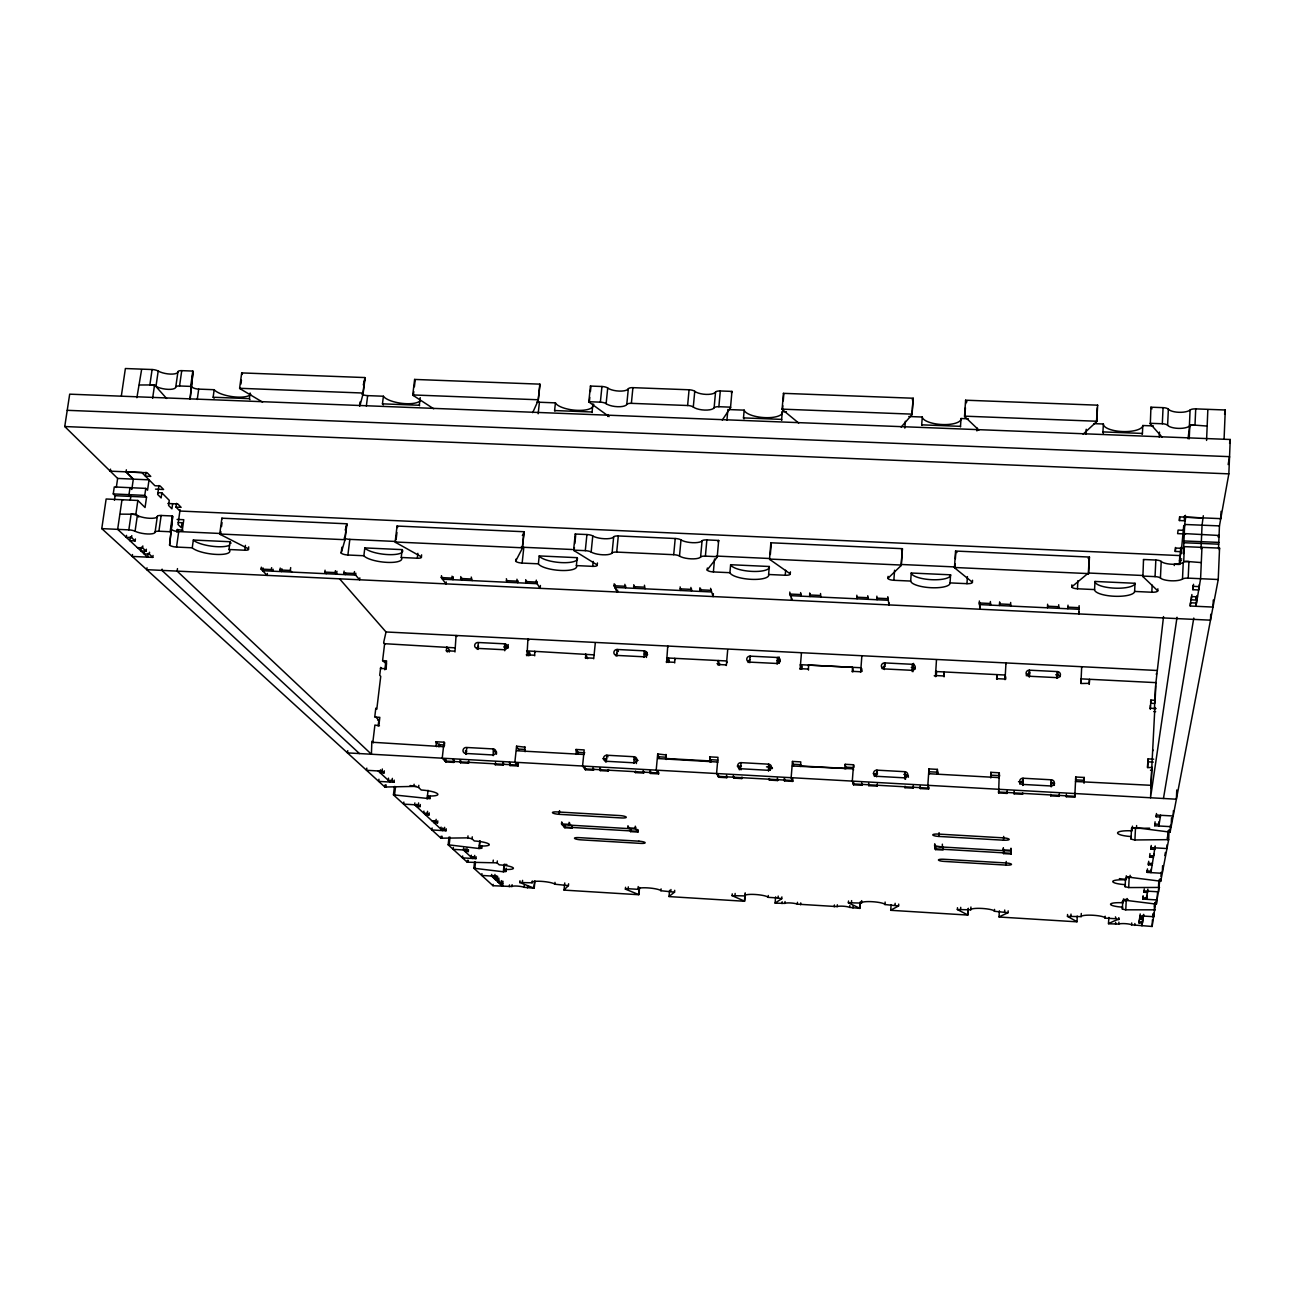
<?xml version="1.0" encoding="UTF-8"?>
<svg xmlns="http://www.w3.org/2000/svg" width="1295" height="1295" viewBox="0 0 1295 1295"><rect width="100%" height="100%" fill="white"/><g stroke="black" fill="none" stroke-linecap="round" stroke-linejoin="round"><path stroke-width="1.5" d="M1074.866 794.758L1074.753 797.218L1066.271 796.733L1066.287 795.826M1074.753 797.218L1075.74 777L1084.271 777.469L1084.028 782.876L1084.271 777.469M1075.497 781.484L1151.482 785.337M1075.74 777L1075.676 779.833L1084.158 780.302M1080.807 683.517L1089.273 683.339L1089.241 684.359L1089.483 679.292L1089.273 683.339M1081.665 667.54L1081.697 666.715L1080.92 683.177L1081.034 678.855L1156.305 682.659M1218.53 548.287L1219.453 525.899L1228.842 473.857L1230.25 439.491L69.687 394.166L64.75 426.541L117.635 478.422L149.038 479.846L147.549 490.174L145.768 488.393L114.268 486.952L113.248 493.929L115.093 495.694L146.545 497.15L145.056 507.51L137.853 500.469L106.141 498.996L101.771 528.619L384.858 787.02L414.206 786.405L418.35 787.295L421.247 790.015A13.63 2.687 6.2 0 1 437.532 793.738A13.63 2.687 6.2 0 1 427.399 795.923L430.053 798.707L393.453 794.855L394.441 786.453M1210.744 614.218L1210.485 620.175L146.74 569.67L147.015 567.793M1213.285 600.006L1212.978 607.08L1190.251 606.011L1190.38 602.984M1169.045 829.771L1168.673 839.646L1134.566 839.969L1131.069 839.111L1131.328 836.554A14.148 2.865 3.1 0 1 1117.569 832.895A14.148 2.865 3.1 0 1 1132.024 830.856L1132.332 828.379A4.079 0.842 3.1 0 1 1136.508 827.78L1168.948 831.989A4.095 0.826 3 0 0 1170.113 832.102L1218.239 579.512L1219.55 548.109L1184.375 546.636L1183.371 553.661L1184.682 524.475L1219.453 525.899M1185.427 515.329L1185.184 520.784L1179.373 520.541L1179.874 516.899L1220.764 518.647L1221.072 511.331M1224.099 438.649L1225.28 409.997L1195.722 408.88A5.779 2.023 1.4 0 0 1190.089 410.029A11.558 4.079 1.5 0 1 1178.903 412.296A11.558 4.079 1.5 0 1 1168.365 409.204A5.763 2.023 1.6 0 0 1163.072 407.65L1150.931 407.197L1150.332 423.87L1162.182 437.273M1176.783 789.966L1176.378 799.209L347.481 752.897L347.756 750.663M1142.708 576.065L1155.043 576.631A5.844 1.716 2.3 0 1 1160.433 578.023A11.736 3.448 2.1 0 0 1171.166 580.791A11.736 3.448 2.1 0 0 1182.497 579.027A5.86 1.716 2 0 1 1188.195 578.137L1188.939 561.512A5.86 1.748 2 0 0 1183.242 562.435A11.72 3.497 2.1 0 1 1171.926 564.248A11.72 3.497 2.1 0 1 1161.21 561.447A5.844 1.748 2.2 0 0 1155.836 560.039L1143.517 559.489L1142.902 576.566L1157.762 590.86A5.763 1.667 2.3 0 1 1151.822 592.236L1134.614 591.443A20.04 5.779 2.6 0 1 1114.218 596.25A20.04 5.779 2.6 0 1 1094.566 589.581L1077.456 588.788A5.714 1.651 2.8 0 1 1071.774 586.878L1071.888 584.838M1195.722 408.88L1194.994 425.019A5.779 2.007 1.4 0 0 1189.377 426.136A11.574 4.014 1.6 0 1 1178.175 428.37A11.574 4.014 1.6 0 1 1167.604 425.31A5.763 1.991 1.7 0 0 1162.311 423.756L1150.154 423.303A5.779 2.007 1.7 0 0 1150.332 423.87M1190.251 606.011L1190.914 599.763M1197.147 596.04L1196.968 600.103L1191.254 599.828L1191.384 596.785M1191.254 599.828L1191.869 594.534M1198.83 586.667L1198.684 589.953L1192.889 589.694L1193.067 585.583M1192.889 589.694L1193.521 584.288M1193.78 618.055L1163.46 798.481M1196.111 602.24L1195.932 606.27L1200.594 578.703L1201.954 547.332L1201.776 548.335M1196.224 599.553L1196.337 596.865M1196.564 601.042L1196.467 603.065L1190.769 602.79M1196.645 599.018L1196.79 595.975M1199.348 584.547L1199.251 586.619L1193.44 586.344M1201.032 548.967L1202.051 525.139M1203.314 515.734L1202.051 525.22M1206.568 440.429L1207.83 409.932M968.158 908.734L967.77 914.901L957.361 909.576L957.491 907.714M1154.946 847.254L1154.849 849.407L1150.899 849.18L1151.012 847.027M1160.385 815.51L1160.32 817.015L1156.144 816.789L1156.5 813.535M1155.205 845.943L1150.931 872.62L1151.012 870.774M1108.908 917.394L1108.439 923.772L1118.734 924.063A6.799 1.165 3.4 0 1 1125.323 923.659A6.799 1.165 3.4 0 1 1131.62 924.824L1152.129 926.475L1152.437 919.758M1153.197 915.403L1153.278 913.509M1153.635 913.542L1153.214 916.99M1154.136 913.315L1153.991 916.714L1140.118 915.856L1139.924 917.054L1143.388 917.265M1122.765 900.672L1122.36 909.058L1125.468 909.818L1154.282 909.835L1154.606 903.165M1154.687 905.334L1154.784 903.214M1159.899 880.098L1156.386 904.088L1155.383 904.007L1155.464 902.048M1158.993 822.001L1158.815 825.967L1160.611 815.283M1152.129 926.475L1155.593 903.424M1159.203 822.05L1159.09 824.284L1154.978 824.057L1154.703 825.741L1171.149 826.679L1171.538 817.728M1156.386 904.088L1156.597 899.539M1157.503 892.741L1157.18 899.96L1142.837 899.086L1142.951 896.464M1125.517 878.657L1125.128 886.686L1128.69 887.561L1158.491 887.447L1158.831 880.066M1159.09 883.837L1158.734 891.834L1144.149 890.96L1143.938 892.271L1147.564 892.498L1147.661 890.491M1168.673 839.646L1160.757 881.183L1159.705 881.086L1159.786 879.046M1174.257 565.575L1174.306 564.248L1179.195 564.474M1181.024 547.72L1180.846 551.686L1175.245 551.427L1175.423 547.477M1160.757 881.183L1160.854 879.143M1160.967 876.424L1161.162 872.344M1162.602 865.707L1162.263 873.299L1147.143 872.393L1147.24 870.321M1179.373 520.541L1179.551 516.899M1179.292 563.811L1179.794 556.154M1177.025 617.262L1150.543 797.769L1151.967 767.368L1147.613 767.676M1167.151 844.712L1166.973 848.549L1151.158 847.626L1150.899 849.18M1167.426 838.48L1167.491 837.039M1167.523 839.613L1167.912 830.84M1179.907 564.426L1180.668 547.445M1181.315 548.368L1181.089 553.677L1183.711 525.899M1170.113 832.102L1170.405 825.433M1185.653 533.977L1177.624 533.637L1178.094 530.092L1183.84 530.351L1184.002 526.741M1184.326 519.554L1184.488 515.944M1182.497 579.027L1183.242 562.435M1189.377 426.136L1190.089 410.029M1184.375 546.636L1183.727 561.204L1201.226 562.58M1189.215 438.892L1189.846 424.744L1207.134 426.071M1173.416 810.605L1173.173 815.996L1156.435 815.041L1156.144 816.789M1134.776 925.407L1134.857 923.529M1151.822 592.236L1152.161 585.097M1159.235 437.062L1159.478 432.109M1155.043 576.631L1155.836 560.039M1162.311 423.756L1163.072 407.65M1142.676 920.097L1142.384 923.141L1138.969 922.93L1139.066 921.053M1138.969 922.93L1139.244 919.887M1143.08 917.637L1142.999 919.531L1139.551 919.32L1139.843 916.245M1139.924 917.054L1140.215 913.946M1147.419 767.449L1148.082 758.886L1153.699 759.194M1150.187 708.834L1150.365 705.273M1147.678 767.142L1148.082 758.886M1150.381 709.029L1150.867 700.077L1155.124 700.304L1155.949 682.643M1142.028 923.982L1141.931 925.844L1143.663 914.383M1142.837 899.086L1143.129 895.832M1157.762 590.86L1157.859 588.804M1143.938 892.271L1144.246 888.953M1143.501 914.723L1143.194 918.349L1139.746 918.139L1139.551 919.32M1160.433 578.023L1161.21 561.447M1167.604 425.31L1168.365 409.204M1154.412 709.628L1155.561 685.686M1147.143 872.393L1147.483 868.896M1146.544 896.674L1146.415 899.297L1147.888 889.179M1146.755 895.395L1146.642 898.018L1143.032 897.807M1152.307 862.972L1152.21 865.06L1148.374 864.833L1148.471 862.745M1148.374 864.833L1148.714 861.272M1153.489 857.403L1149.62 857.177L1149.96 853.551M1151.158 847.626L1151.255 845.473M1151.255 869.123L1151.174 871.195L1147.386 870.968M1154.703 825.741L1155.075 821.807M1153.845 853.777L1153.748 855.898L1149.863 855.671L1149.62 857.177M1108.601 923.61C1126.407 914.82 1116.954 922.979 1115.432 916.844M1115.594 924.209L1115.675 922.348M1134.614 591.443L1135.019 583.284L1095.003 581.455L1094.566 589.581M1142.125 434.408A19.749 6.799 2 0 0 1142.417 433.436L1142.805 425.521L1153.392 425.925M1118.702 919.531L1118.799 917.637M1118.831 924.031L1118.912 922.153M1122.36 909.009L1122.587 907.164A12.367 2.202 3.4 0 1 1110.511 904.218A12.367 2.202 3.4 0 1 1123.121 902.793L1123.461 898.94M1125.128 886.735L1125.371 884.663A12.934 2.396 3.3 0 1 1112.761 881.506A12.934 2.396 3.3 0 1 1125.954 879.888L1126.31 875.776M1125.776 909.835L1126.278 899.588L1128.058 899.588M1155.383 904.007L1127.006 900.478L1127.103 898.52M1128.69 887.561L1129.208 876.877L1131.069 876.877M1131.021 838.966L1131.555 828.072M1159.705 881.086L1130.033 877.346L1130.13 875.307M1132.332 828.379L1132.445 826.161M1134.922 840.002L1135.472 828.379A3.998 0.826 3.1 0 1 1132.413 827.91M1131.717 924.873L1131.717 922.946M1136.508 827.78L1136.621 825.562M1115.351 918.722L1105.072 918.09L1105.169 916.212M1067.566 914.497L1067.468 916.374L1081.131 916.617L1081.293 913.477M1066.271 796.733L1066.368 794.272M1079.14 605.688L1078.994 609.297L979.392 604.587L979.506 602.612M1078.994 611.952L1078.881 613.976L1079.026 607.679L1067.889 607.161L1067.873 608.731L1068.003 605.17M1071.774 586.878L1088.367 573.038M1088.431 572.001L1089.208 557.546A5.811 1.748 2.7 0 0 1089.451 557.158M1083.106 434.181L1096.509 421.798L1097.27 407.747M1096.509 421.798A5.73 1.991 2.3 0 0 1096.768 421.247L1097.642 405.173L965.601 400.204L964.548 416.164A5.682 1.991 3.2 0 0 964.84 416.731L978.89 430.102M1070.884 915.986L1070.997 914.108M1103.372 433.388A19.749 6.799 2 0 1 1102.951 431.899L1103.372 423.999L1093.886 423.643M1077.213 916.067L1077.052 921.83L999.012 917.006L999.384 910.822M1059.294 793.884L1059.213 796.344L1050.731 795.858L1050.828 794.321M1051.265 786.632L1051.378 779.8L1023.034 778.23A3.189 3.092 0 0 0 1019.667 781.144A3.189 3.092 0 0 0 1022.678 784.414L1022.742 785.466M1057.351 678.208L1057.643 672.931M1077.456 588.788L1077.893 580.662M1085.922 434.197L1086.197 429.26M1047.542 607.776L1047.623 604.215M1058.727 604.733L1058.63 608.294L1058.63 606.724L1047.509 606.189M1014.115 791.358L1014.098 793.819L1022.548 794.288L1022.629 792.75M1003.625 850.766L1003.576 853.599L1011.168 854.036L1010.958 848.193M1014.098 793.819L1014.195 792.281M1011.006 849.18L1010.893 851.058L934.78 846.574L934.909 844.729M1011.168 854.036L1011.217 851.43M999.125 916.844L1008.06 912.7L1008.174 910.838M1023.082 785.061L1023.034 778.23L1022.678 784.414L1051.022 785.984A3.205 3.108 2.4 0 0 1054.389 783.07A3.205 3.108 2.4 0 0 1051.378 779.8L1051.038 786.68M1029.46 676.799L1029.719 672.283M990.691 777.664L990.804 772.322L999.271 772.791L998.639 792.945L1007.073 793.414L1007.073 790.954M1005.033 679.681L1005.972 662.943L1006.037 663.768M998.639 792.945L998.639 790.484M999.497 776.401L999.271 772.791M1005.422 679.292L1005.584 676.783M1010.65 606.028L1010.667 602.466M1008.06 912.7L994.447 911.275L994.56 909.398M1003.463 840.196A5.86 1.165 3.7 0 0 1009.194 839.37A5.86 1.165 3.7 0 0 1003.22 837.849L938.341 834.077A5.827 1.165 4 0 0 932.772 834.919A5.827 1.165 4 0 0 938.843 836.441L1003.463 840.196L1003.69 836.408M1003.398 848.5L1003.269 850.605L1003.317 847.739M1003.576 853.599L1003.706 851.511M1006.005 865.092A5.601 1.068 3.7 0 0 1011.492 864.348A5.601 1.068 3.7 0 0 1005.794 862.939L943.764 859.265A5.568 1.068 4 0 0 938.438 860.009A5.568 1.068 4 0 0 944.217 861.418L1006.005 865.092L1006.231 861.45M1004.612 911.907L1004.726 910.029M957.361 909.527L970.748 909.818L970.926 907.018M990.529 603.098L990.416 605.073L990.4 601.511M999.789 602.531L999.61 605.51L999.61 601.948M996.648 679.26L996.859 674.614L997.053 679.114M990.966 777.728L990.804 772.322M1153.683 913.606L1152.922 915.079M888.062 576.356L887.901 578.379A5.633 1.635 4 0 0 893.858 580.289L910.676 581.066A19.733 5.714 3.7 0 0 931.267 587.72A19.733 5.714 3.7 0 0 950.044 582.896L966.96 583.673A5.666 1.651 3.5 0 0 972.415 582.281L972.545 580.257M980.056 606.287L979.862 609.265L979.36 600.993M960.615 909.203L960.728 907.326M968.369 908.297L967.948 915.079L890.685 910.304L891.154 904.622M248.721 546.862L248.462 548.821A5.568 1.505 8 0 1 244.771 550.229L228.988 549.501A19.441 5.245 8.2 0 1 216.346 554.422A19.441 5.245 8.2 0 1 192.243 547.801L176.541 547.073A5.568 1.489 8.3 0 1 169.58 545.163L172.64 516.462A5.666 1.57 8.6 0 0 172.364 515.977L161.147 515.475A5.649 1.57 8.6 0 0 157.326 516.414A11.331 3.124 8.7 0 1 149.718 518.291A11.331 3.124 8.7 0 1 137.335 515.523A5.649 1.554 8.7 0 0 131.119 514.131L128.836 529.865L101.771 528.619M972.415 582.281L954.771 567.987L955.046 563.875M955.386 558.744L955.872 551.573A5.747 1.732 3.5 0 1 955.564 551.087M964.84 416.731L965.422 407.763M965.698 403.781L965.892 400.786A5.666 2.007 3.2 0 1 965.601 400.204M938.843 836.441L939.085 832.653M942.355 844.178L942.371 847.027L934.618 845.829L934.747 843.725M934.618 845.829L935.459 849.585L943.019 850.022L942.987 847.205M966.96 583.673L967.414 576.599M976.916 430.927L977.11 427.981M169.58 545.163L172.64 516.462M937.807 773.762L937.353 769.376L928.952 768.906L927.835 785.32L928.628 789.027L920.259 788.558L920.162 786.097M935.443 676.557L936.463 660.078M928.531 786.567L928.434 788.105L853.227 783.896L853.34 782.358M929.405 773.811L928.952 768.906M935.977 676.524L936.301 671.765M928.628 789.027L928.742 787.49M934.213 675.747L936.285 675.844L936.576 671.344M937.353 769.376L937.192 774.005M943.699 676.573L943.877 671.927L944.298 676.686M950.044 582.896L950.579 574.818L911.243 573.021L910.676 581.066M960.501 426.848A19.457 6.734 3.5 0 0 960.501 426.346L961.036 418.512L968.32 418.787M935.411 846.979L935.298 848.84L1011.104 853.292M935.459 849.585L935.605 847.497M954.48 567.485L955.564 551.055L1089.467 557.06L1088.577 573.604L954.48 567.485A5.763 1.7 3.5 0 0 954.771 567.987M913.299 663.59L913.024 667.589A3.124 2.995 -11.4 0 1 915.355 668.819M913.396 786.632L913.299 788.169L904.93 787.7L905.043 786.162M905.529 779.282L904.849 771.691L876.909 770.153A3.157 3.059 -14.8 0 0 873.542 773.05A3.157 3.059 -14.8 0 0 876.472 776.288L876.618 776.806M913.024 671.668L913.606 663.428M890.766 910.142L898.568 905.966L898.698 904.104M913.185 785.709L913.299 788.169M920.259 788.558L920.373 787.02M898.568 905.966L884.954 904.541L885.132 902.048M921.83 425.327A19.457 6.734 3.5 0 1 921.7 424.841L922.267 417.022L908.799 416.504M895.023 905.156L895.153 903.295M868.621 783.216L868.799 785.677L877.12 786.13L877.298 783.847M860.171 902.097L859.734 908.232L848.387 902.874L848.516 901.012M860.382 902.275L859.929 908.41L849.682 907.39A6.653 1.133 4.4 0 0 843.094 906.209A6.653 1.133 4.4 0 0 837.217 906.613L797.299 904.153A6.621 1.133 4.6 0 0 790.662 902.971A6.621 1.133 4.6 0 0 784.899 903.376L775.09 903.149L775.624 896.885M868.799 785.677L868.913 784.139M848.387 902.761L861.499 903.084L861.677 900.608M889.131 602.952L888.985 604.959L887.787 596.687M888.127 598.306L887.981 600.265L790.144 595.635L790.306 593.693M893.858 580.289L894.586 570.237M904.833 428.111L905.334 421.263M887.901 578.379L901.142 565.543L901.87 555.312M901.951 554.276L902.307 549.177A5.73 1.732 3.9 0 0 902.437 548.967M901.158 427.075L911.939 414.708L912.295 409.722M912.36 408.734L913.072 398.795A5.649 2.007 3.8 0 0 913.218 398.229L783.443 393.34L782.115 409.139A5.617 1.959 4.7 0 0 782.504 409.722L798.691 423.06M911.939 414.708A5.649 1.975 3.8 0 0 912.085 414.141L913.218 398.229M845.052 768.906L845.166 764.293L853.518 764.762L852.304 781.095L853.551 784.819L861.855 785.288L861.968 783.75M860.625 672.348L861.822 656.355M861.612 671.49L861.822 668.754M853.551 784.819L853.713 782.52M868.119 597.319L867.974 599.277L867.747 595.732M849.682 907.39L849.811 905.545M851.462 902.469L851.608 900.608M861.677 782.827L861.855 785.288M852.968 907.973L853.097 906.128M877.217 597.74L877.071 599.715L876.861 596.169M857.08 598.776L856.837 595.231M834.271 906.824L834.417 904.978M852.353 671.927L852.482 667.313L808.468 665.063L808.501 670.082M846.023 768.68L845.166 764.293M853.34 671.571L852.482 667.313M837.217 906.613L837.347 904.784M189.96 399.281L193.068 371.633A5.585 1.829 9.3 0 0 192.809 371.066L181.737 370.645A5.568 1.813 9.3 0 0 177.933 371.794A11.169 3.642 9.5 0 1 170.373 374.093A11.169 3.642 9.5 0 1 158.2 371.05A5.585 1.813 9.5 0 0 152.098 369.528L125.388 368.525L121.39 395.623M190.155 399.232L193.068 371.633M800.65 766.494L800.763 761.881L792.459 761.428L791.148 777.712M820.852 597.06L820.528 593.515M797.299 904.153L797.445 902.307M800.601 904.736L800.747 902.906M784.203 778.489L784.479 780.95L792.75 781.403L792.864 779.881M784.479 780.95L784.673 778.667M801.136 594.162L800.974 596.121L800.618 592.576M745.192 892.822L744.431 901.093L732.063 895.654L744.933 895.913A11.704 2.023 4.8 0 1 755.244 894.489A11.704 2.023 4.8 0 1 768.113 897.338L778.068 897.953L778.214 896.091M800.116 669.256L801.411 653.327M775.138 903.004L781.727 898.762L781.872 896.917M782.018 903.586L782.164 901.757M792.524 778.23L792.346 780.513L718.11 776.352L718.239 774.831M793.511 766.057L792.459 761.428M801.297 668.916L801.492 666.423M801.993 666.051L801.767 669.029L800.229 664.675L860.77 667.734L861.774 671.474M784.899 903.376L785.045 901.547M810.233 593.612L810.006 596.542L809.666 592.997M777.421 657.52L777.162 664.108M707.345 568.019L707.167 570.027A5.585 1.603 5.2 0 0 713.383 571.937L729.927 572.698A19.538 5.633 4.9 0 0 751.424 579.351A19.538 5.633 4.9 0 0 768.615 574.494L785.239 575.255L785.644 570.253M779.007 656.856L778.667 660.822A3.092 2.962 -21 0 1 780.318 661.356M777.728 779.04L777.599 780.561L769.359 780.092L769.473 778.57M770.169 770.234L768.615 764.163L741.031 762.642A3.124 3.027 -26.9 0 0 737.664 765.539A3.124 3.027 -26.9 0 0 740.513 768.761L741.048 769.829M778.959 663.396L779.266 659.673M785.239 575.255A5.601 1.619 4.7 0 0 790.241 573.863L790.403 571.856M791.876 598.355L791.714 600.33L789.772 592.074M777.308 778.117L777.599 780.561M768.113 897.338L768.275 895.493M732.096 895.703L732.242 893.858M733.31 775.656L733.666 778.101L741.889 778.554L742.019 777.049M735.01 895.298L735.155 893.453M769.505 559.052L770.881 542.783L902.453 548.675L901.288 565.057L769.505 559.052A5.698 1.683 4.8 0 0 769.91 559.553L790.241 573.863M768.615 574.494L769.279 566.498L730.623 564.717L729.927 572.698M769.91 559.553L770.007 558.534M770.347 554.47L771.189 544.321M781.727 420.357A19.247 6.637 4.9 0 0 781.646 419.386L782.293 411.616L786.389 411.778M782.504 409.722L782.844 405.772M783.248 400.835L783.831 393.923A5.601 1.991 4.7 0 1 783.443 393.34M745.289 893.955L744.674 901.271L669.029 896.593L669.58 890.361M726.463 775.268L726.819 777.712L718.612 777.259L716.572 773.52L717.98 757.316L709.741 756.863L710.081 762.172M726.819 777.712L726.948 776.191M733.666 778.101L733.796 776.579M718.158 665.096L718.223 660.515L719.631 665.015M711.101 762.01L709.741 756.863M744.01 418.884A19.247 6.637 4.9 0 1 743.492 417.897L744.172 410.143L728.891 409.56M726.333 665.517L727.709 649.653M718.612 777.259L718.741 775.737M713.367 593.66L713.108 596.639L710.583 588.335M711.246 590.002L711.084 591.944L614.85 587.396L615.141 584.482M713.383 571.937L714.532 558.987M726.932 420.163L727.871 409.511M707.167 570.027L717.203 557.158L718.676 540.452L706.86 539.918A5.666 1.683 5.2 0 0 702.068 540.841A11.331 3.383 5.3 0 1 692.517 542.686A11.331 3.383 5.3 0 1 680.992 539.902A5.649 1.683 5.4 0 0 675.213 538.51L618.298 535.952A5.649 1.667 5.8 0 0 613.668 536.875A11.299 3.351 5.9 0 1 604.441 538.736A11.299 3.351 5.9 0 1 592.77 535.952A5.633 1.667 6 0 0 586.926 534.544L575.239 534.026L573.588 550.132A5.649 1.635 6 0 0 574.106 550.634L597.222 564.944L597.432 562.953M722.27 420.082L730.509 407.715L731.95 391.398L720.295 390.96A5.585 1.959 5.3 0 0 715.536 392.094A11.169 3.934 5.4 0 1 706.083 394.392A11.169 3.934 5.4 0 1 694.751 391.317A5.568 1.959 5.6 0 0 689.069 389.779L632.915 387.658A5.568 1.942 6 0 0 628.318 388.808A11.137 3.901 6.2 0 1 619.188 391.09A11.137 3.901 6.2 0 1 607.711 388.031A5.552 1.942 6.3 0 0 601.948 386.493L590.439 386.056L588.837 401.709A5.585 1.91 6.3 0 0 589.322 402.292L609.119 416.618M669.029 896.431L674.533 892.158L660.936 890.733L661.097 888.888M691.595 588.998L691.417 590.941L690.882 587.412M573.588 550.132L585.291 550.666A5.649 1.635 6 0 1 591.151 552.042A11.315 3.286 5.9 0 0 602.839 554.794A11.315 3.286 5.9 0 0 612.066 552.997A5.649 1.635 5.8 0 1 616.711 552.091L673.708 554.697A5.666 1.651 5.4 0 1 679.503 556.073A11.347 3.318 5.3 0 0 691.044 558.841A11.347 3.318 5.3 0 0 700.595 557.044L702.068 540.841M588.837 401.709L600.362 402.162A5.568 1.91 6.2 0 1 606.125 403.684A11.153 3.836 6.1 0 0 617.618 406.711A11.153 3.836 6.1 0 0 626.764 404.477A5.568 1.91 6 0 1 631.377 403.344L687.613 405.513A5.585 1.926 5.6 0 1 693.294 407.035A11.186 3.885 5.4 0 0 704.658 410.078A11.186 3.885 5.4 0 0 714.112 407.844L715.536 392.094M670.778 891.348L670.956 889.503M700.611 588.448L700.352 591.362L699.834 587.833M674.533 892.158L674.695 890.312M700.595 557.044A5.666 1.651 5.2 0 1 705.403 556.138L706.86 539.918M714.112 407.844A5.585 1.942 5.3 0 1 718.871 406.711L720.295 390.96M673.708 554.697L675.213 538.51M687.613 405.513L689.069 389.779M666.229 754.969L657.698 753.965L656.193 770.153L658.588 773.892L650.43 773.439L649.96 770.994M666.585 662.506L667.734 646.043L668.155 646.885M658.135 771.448L657.99 772.953L584.692 768.858L584.838 767.352M659.365 758.109L657.698 753.965M668.236 662.441L668.625 658.248M658.588 773.892L658.734 772.387M666.909 662.198L668.932 662.295L669.143 660.078M679.503 556.073L680.992 539.902M693.294 407.035L694.751 391.317M680.701 590.439L680.134 586.91M666.18 759.534L665.905 754.418M674.711 662.927L674.76 658.346L675.391 659.576M628.496 826.518L628.302 828.573L627.913 825.757M630.212 828.832L630.6 831.633L637.933 832.07L638.127 830.014M643.777 771.545L643.631 773.05L635.489 772.597L635.635 771.092M636.347 763.548L636.638 760.537L634.113 756.733L606.869 755.228A3.124 2.978 -34.6 0 0 603.519 758.077A3.124 2.978 -34.6 0 0 606.287 761.266L606.659 761.8M646.415 657.439L646.901 652.275M630.6 831.633L630.794 829.593M639.261 887.884L638.629 894.554L625.388 889.131L625.566 887.285M625.388 889.131L628.156 888.726L628.318 886.881M637.933 832.07L635.1 828.25L635.295 826.178M635.845 827.181L635.667 829.01L562.192 824.705L562.386 822.875M637.545 829.48L637.367 831.309L564.183 827.003L564.361 825.19M643.162 770.606L643.631 773.05M628.156 888.726L637.966 889.325L638.225 886.557M639.584 887.463L638.904 894.732L564.021 890.102L564.766 882.963M650.43 773.439L650.64 771.172M634.582 586.311L634.388 588.238L633.757 584.725M645.056 588.756L644.441 585.227M599.731 768.178L600.265 770.622L608.375 771.075L608.52 769.57M614.85 587.396L617.424 592.106L617.618 590.099M600.265 770.622L600.475 768.356M625.695 585.89L625.517 587.817L624.854 584.304M563.989 889.94L568.408 885.618L568.602 883.789M576.307 754.386L576.048 749.465L584.174 749.918L582.572 766.025L585.389 769.78L593.498 770.25L593.644 768.744M593.709 658.815L595.295 643.032M585.389 769.78L585.534 768.291M612.066 552.997L613.668 536.875M626.764 404.477L628.318 388.808M592.964 767.805L593.498 770.25M616.711 552.091L618.298 535.952M631.377 403.344L632.915 387.658M617.44 592.025L614.008 585.745L614.186 583.802M585.291 550.666L586.926 534.544M600.362 402.162L601.948 386.493M559.165 814.328A5.73 1.117 5.6 0 1 552.544 812.791A5.73 1.117 5.6 0 1 557.125 811.916L619.706 815.559A5.73 1.133 5.3 0 1 626.246 817.08A5.73 1.133 5.3 0 1 621.503 817.954L559.165 814.328L559.553 810.621M568.408 885.618L554.827 884.21L555.005 882.364M572.325 826.161L572.131 828.201L564.847 827.764L561.528 823.928L561.739 821.872M591.151 552.042L592.77 535.952M606.125 403.684L607.711 388.031M564.847 827.764L565.041 825.724M515.863 559.197L515.653 561.172A5.552 1.57 6.4 0 0 522.144 563.082L538.38 563.827A19.409 5.52 6.1 0 0 560.832 570.464A19.409 5.52 6.1 0 0 576.372 565.591L592.705 566.352L593.191 561.399M607.792 416.488L607.986 414.562M585.648 658.41L585.664 653.846L587.59 658.605M569.735 823.086L569.525 825.125L569.072 822.309M577.975 754.37L578.185 752.363L576.048 749.465M571.678 825.384L572.131 828.201M534.576 881.442L533.896 888.079L519.716 882.51L532.099 882.801L532.294 880.972M534.948 881.021L534.204 888.257L524.135 887.302A6.556 1.101 5.6 0 0 517.11 886.071A6.556 1.101 5.6 0 0 511.913 886.508L492.99 885.715L473.873 868.249L474.537 862.049M574.106 550.634L574.413 547.607M574.834 543.576L575.66 535.531M589.322 402.292L589.824 397.387M590.423 391.527L590.925 386.638A5.568 1.942 6.3 0 1 590.439 386.056M576.372 565.591L577.182 557.676L539.222 555.927L538.38 563.827M592.268 412.49A19.134 6.491 6.4 0 0 592.074 412.004L592.867 404.315L593.871 404.348M519.781 882.623L519.959 880.794M522.371 882.203L522.565 880.373M524.135 887.302L524.184 885.44M527.437 887.836L527.632 886.039M526.757 581.212L526.547 583.155L525.721 579.642M495.694 877.233L495.435 879.677L498.672 879.872L498.866 878.042M506.928 864.51A11.93 2.104 5.7 0 1 504.467 864.412L503.933 869.398A11.946 2.088 5.7 0 0 513.208 867.828A11.946 2.088 5.7 0 0 499.19 864.833L497.118 862.858L497.329 860.965M493.055 875.452L492.861 877.298L496.115 877.492L496.309 875.663M509.453 762.383L510.02 765.572L518.065 766.009L518.308 763.775M498.672 879.872L497.345 878.641L497.604 876.197M510.02 765.572L510.246 763.322M498.397 880.422L498.203 882.251L502.735 883.676L499.53 883.465L499.773 881.053M501.424 882.445L501.618 880.616M473.986 868.265L503.318 871.778L504.111 864.332M525.09 747.183L516.559 746.195L514.86 762.253L518.065 766.009M526.984 655.82L527.923 639.066L528.797 640.313M502.994 881.247L502.573 886.298L491.517 876.035L491.679 874.4M540.42 585.502L540.112 588.383L536.098 582.07L536.308 580.128M554.908 411.033A19.134 6.491 6.4 0 1 554.6 410.547L555.425 402.874L539.416 402.243A5.471 1.862 6.7 0 1 536.858 401.936M503.318 871.778L505.956 871.551L506.28 868.233M517.498 762.82L517.272 765.07L444.946 761.023L445.189 758.789M518.826 750.339L516.559 746.195M528.829 655.869L529.234 651.952M537.312 581.746L537.101 583.689L442.469 579.205L442.68 577.295M527.793 655.14L529.784 655.238L530.011 653.036M509.323 886.719L509.518 884.906M524.653 746.632L525.122 751.731M534.722 655.82L534.705 651.272L535.418 652.291M511.913 886.508L512.108 884.695M497.118 862.858L467.22 862.195L448.167 844.793L479.263 848.533L481.691 848.274L481.886 846.088M481.934 873.607L481.74 875.436L494.771 876.246L496.115 877.492M503.545 762.949L503.318 765.183L495.273 764.746L495.516 762.496M496.406 754.273L496.568 752.767L493.233 748.931L466.362 747.458A3.108 2.946 -39.4 0 0 463.011 750.291A3.108 2.946 -39.4 0 0 465.698 753.447L466.524 754.354M507.834 648.228L508.239 644.57M517.968 580.808L517.757 582.734L516.932 579.221M522.354 547.947A5.649 1.635 6.4 0 0 522.29 547.785L524.006 531.727L397.063 526.045L395.153 541.99A5.649 1.603 7.2 0 0 395.768 542.492L421.377 556.818L421.603 554.843M532.666 412.668L538.267 400.333A5.568 1.894 6.8 0 0 538.202 399.767L539.885 384.146L414.61 379.435L412.749 394.943A5.568 1.878 7.6 0 0 413.332 395.525L433.712 408.799M538.267 400.333L539.95 384.712A5.568 1.926 6.8 0 0 539.885 384.146M522.144 563.082L523.827 547.299L572.228 549.501M538.17 413.752L539.416 402.243M502.735 761.994L503.318 765.183M493.071 862.001L493.282 860.107M492.99 885.715L493.136 884.356M494.285 876.602L494.091 878.431L497.345 878.641M494.771 876.246L494.965 874.4M462.687 855.963L462.477 857.857L475.929 858.666L476.139 856.772M463.594 848.031L463.383 849.957L472.562 858.472L472.74 856.788M465.148 848.775L464.873 851.333L468.288 851.543L468.499 849.617M393.453 794.855L440.931 838.189L467.803 837.865L468.013 835.89M468.288 851.543L466.799 850.168L467.009 848.241M467.22 862.195L467.43 860.317M468.142 862.227L468.353 860.333M480.04 840.73L479.474 845.926A12.481 2.266 5.8 0 0 489.041 844.162A12.481 2.266 5.8 0 0 474.294 840.957L472.044 838.788L472.27 836.829M471.315 855.218L471.121 857.128L474.488 857.322L475.929 858.666M474.488 857.322L474.698 855.428M474.844 868.346L475.508 862.13M507.219 582.232L506.361 578.719M478.956 848.516L479.733 841.41M453.201 759.226L453.833 762.415L454.092 760.181M432.125 827.958L431.899 829.949L446.014 830.791L446.241 828.8M448.167 844.793L449.025 837.039M449.171 844.89L450.045 837.12M459.887 759.598L460.518 762.787L468.515 763.241L468.774 760.991M460.518 762.787L460.761 760.553M453.363 847.416L453.137 849.342L466.799 850.168M425.391 814.717L429.017 814.927L429.244 812.888M438.519 746.648L438.73 744.657L435.994 741.76L436.399 746.648M449.235 652.065L449.446 650.122L446.775 646.836L446.338 650.754L447.342 651.984M439.555 746.584L439.507 744.026M461.894 578.153L461.684 580.079L460.745 576.566M434.214 820.674L433.987 822.697L437.564 822.908L437.791 820.884M435.994 741.76L444.023 742.197L442.226 758.19L445.836 761.962L453.833 762.415M454.966 651.968L456.067 635.473L456.892 636.525M437.564 822.908L435.929 821.37L436.156 819.346M445.836 761.962L446.095 759.728M441.109 827.1L440.883 829.091L444.428 829.302L446.014 830.791M440.996 838.189L441.142 836.23M441.886 838.221L442.113 836.262M442.777 827.926L442.485 830.581L414.659 804.778L414.869 802.932M472.173 580.581L471.25 577.068M444.428 829.302L444.654 827.311M413.866 786.373L414.109 784.236M446.225 581.973L445.998 583.916L441.287 577.586L441.498 575.66M416.634 804.324L416.407 806.396L420.082 806.607L420.308 804.535M418.56 787.457L418.819 785.32M420.082 806.607L418.35 804.988L418.593 802.916M423.918 811.107L423.692 813.147L427.334 813.357L429.017 814.927M453.266 576.793L452.942 579.674L451.987 576.162M427.123 799.031L428.03 790.306M427.334 813.357L427.56 811.317M429.989 798.416L430.231 796.328M394.554 794.952L395.542 786.551M403.846 802.058L403.619 804.13L418.35 804.988M378.949 779.234L378.69 781.387L393.971 782.261L394.214 780.108M380.471 769.845L380.131 772.759L384.016 772.969L384.275 770.8M384.016 772.969L382.074 771.172L382.333 768.987M384.858 787.02L385.117 784.883M385.894 787.036L386.153 784.916M388.516 778.133L388.257 780.286L392.094 780.513L393.971 782.261M341.896 547.218L341.168 553.094A5.552 1.538 7.4 0 0 347.902 555.005L363.863 555.749A19.393 5.39 7.2 0 0 387.156 562.386A19.393 5.39 7.2 0 0 401.223 557.481L417.281 558.226L417.848 553.321M392.094 780.513L392.353 778.36M366.809 768.113L366.534 770.298L382.074 771.172M395.768 542.492L395.881 541.504M396.124 539.497L396.95 532.52M397.549 527.551L397.662 526.547A5.633 1.635 7.2 0 1 397.063 526.045M413.332 395.525L413.801 391.64M414.384 386.784L415.08 380.973M372.847 742.278L374.902 725.054L379.451 725.831M386.525 663.93L382.592 660.644L384.631 643.696M378.156 725.912L378.836 720.133L374.854 716.135L375.793 708.203L376.796 709.223L380.73 676.346L379.726 675.294L380.665 667.427L381.669 668.495M384.842 669.79L385.797 661.761M378.885 725.281L379.823 717.349L374.611 717.058M386.185 669.305L386.558 660.855L382.592 660.644M401.223 557.481L402.162 549.63L364.818 547.914L363.863 555.749M419.596 405.772A19.117 6.345 7.7 0 0 419.321 405.27L420.228 397.646M359.848 577.878L359.605 579.82L354.247 573.491L354.49 571.564M355.834 573.199L355.591 575.109L262.594 570.707L262.966 567.857M383.32 404.833A19.117 6.345 7.7 0 1 382.462 403.846L383.401 396.238L367.65 395.623A5.471 1.829 8 0 1 361.936 394.214M336.943 571.305L336.587 574.171L335.195 572.584L335.437 570.674M359.524 405.853L359.994 402.049M344.858 539.95A5.649 1.586 7.5 0 0 344.713 539.691L346.704 523.779L221.882 518.194L219.729 534.009A5.666 1.554 8.2 0 0 220.425 534.511L248.462 548.821M359.897 405.918L363.134 393.583A5.568 1.862 8.1 0 0 362.972 393.032L364.899 377.557L241.696 372.911L239.607 388.29A5.585 1.813 8.9 0 0 240.287 388.856L262.561 402.114M363.134 393.583L365.06 378.124A5.568 1.878 8.1 0 0 364.899 377.557M345.457 572.665L345.231 574.575L343.855 572.989L344.098 571.079M347.902 555.005L349.828 539.367A5.552 1.57 7.5 0 1 344.017 538.089M366.355 406.08L367.65 395.623M326.227 573.685L324.835 572.099L325.061 570.188M1150.607 702.068L1150.867 700.077M281.841 568.715L281.468 571.564L279.979 569.978L280.238 568.068M291.78 572.05L290.323 570.464L290.679 567.598M1163.525 616.582L1155.787 683.857M267.353 573.491L267.11 575.433L261.072 569.088L261.331 567.178M273.132 569.25L272.889 571.16L271.383 569.573L271.642 567.663M1156.338 674.517L1156.484 673.416M1188.017 438.714L1189.846 424.744M244.771 550.229L245.419 545.373M1155.124 700.304L1154.703 703.46L1150.721 703.266M1175.245 551.427L1175.698 548.044L1183.581 548.4M228.988 549.501L230.041 541.731L193.327 540.047L192.243 547.801M249.984 399.637A19.166 6.167 8.9 0 0 249.385 398.666L250.162 393M1154.735 708.462L1154.881 707.41L1150.721 788.121L1151.271 784.365M220.425 534.511L220.83 531.533M221.51 526.596L222.044 522.646M240.287 388.856L240.417 387.901M240.935 384.048L241.453 380.212M242.246 374.449L242.375 373.494A5.568 1.845 8.9 0 1 241.696 372.911M214.161 398.229A19.166 6.167 8.9 0 1 213.141 397.241L214.177 389.714L198.702 389.115A5.488 1.764 9.2 0 1 191.887 386.962M176.913 532.229L177.285 529.509L183 530.367M180.07 509.712L178.014 524.426L181.316 527.729L182.012 522.727L178.224 522.565M176.541 547.073L178.71 531.581A5.568 1.522 8.4 0 1 171.766 529.655M197.245 399.475L198.702 389.115M182.385 529.752L183.777 519.716L177.107 519.424M177.48 568.602L177.124 571.111L371.422 754.24L371.843 741.307L373.413 742.828M1152.744 750.873L1152.89 749.886M1180.846 551.686L1180.295 555.604L179.892 511.039L176.007 507.106L176.541 503.35M1183.84 530.351L1185.702 517.223L1203.217 517.984M128.836 529.865A5.666 1.522 8.6 0 1 135.069 531.241A11.347 3.076 8.6 0 0 147.468 533.977A11.347 3.076 8.6 0 0 155.092 532.148A5.666 1.538 8.5 0 1 158.913 531.225L161.147 515.475M152.098 369.528L149.88 384.825A5.585 1.781 9.4 0 1 155.983 386.347A11.186 3.594 9.4 0 0 168.188 389.358A11.186 3.594 9.4 0 0 175.748 387.108A5.585 1.797 9.3 0 1 179.552 385.975L181.737 370.645M162.102 569.136L161.924 570.399L359.443 753.56M172.64 503.787L171.927 508.822L168.544 505.422L169.273 500.356L161.859 492.845L157.974 492.683M170.39 532.083A5.666 1.538 8.5 0 0 170.147 531.743L172.364 515.977M190.915 386.962A5.585 1.797 9.2 0 0 190.656 386.396L192.809 371.066M1184.197 535.369L1184.439 533.589L1219.243 535.482M146.545 497.15L144.765 495.386L145.768 488.393M141.463 547.073L140.912 550.909L146.092 551.152L146.367 549.226M146.092 551.152L142.563 547.866L142.838 545.94M144.409 551.994L144.133 553.904L149.297 554.147L152.778 557.384L153.053 555.474M148.18 553.337L147.63 557.141L117.651 529.347L121.989 499.692L122.685 500.356M149.297 554.147L149.572 552.237M158.945 485.528L157.666 494.447L161.13 497.944L161.859 492.845M155.092 532.148L157.326 516.414M175.748 387.108L177.933 371.794M1151.967 767.368L1151.563 770.25L1150.494 770.201M128.982 494.69L130.018 487.632L131.264 488.862M130.245 500.275L130.811 496.39M131.815 489.494L133.32 479.101L126.052 471.849L126.36 469.81M126.538 535.369L126.246 537.312L131.507 537.554L135.117 540.922L135.392 538.979M130.439 536.794L129.872 540.679L135.117 540.922M131.507 537.554L131.782 535.612M138.727 517.013L135.862 514.261L137.853 500.469M152.616 398.342L154.558 384.939L139.358 384.987M135.069 531.241L137.335 515.523M155.983 386.347L158.2 371.05M132.495 554.519L132.22 556.429L152.778 557.384M146.044 472.286L145.477 476.172L150.754 476.398L147.177 472.756L110.237 471.17L110.544 469.13M114.429 500.226L115.093 495.694M116.307 487.438L117.635 478.422M136.881 397.727L141.592 369.706M1224.584 414.206L1225.28 409.997M1229.57 443.359L1230.25 439.491M1228.146 464.565L1229.554 456.649L67.227 410.321M1219.243 549.76L1219.55 548.109M1154.46 906.549L1155.108 903.068M1164.82 855.574L1165.419 852.434M363.296 384.906L365.06 378.124M345.215 530.092L346.17 526.774M346.396 525.948L346.882 524.281L344.891 540.177L341.168 553.094M1126.213 877.816L1130.033 877.346M1123.364 900.899L1127.006 900.478M539.513 385.7L539.95 384.712M522.387 535.547L524.087 532.213L522.371 548.271L515.653 561.172M731.27 392.935L731.902 391.964A5.585 1.975 5.3 0 0 731.95 391.398M718.013 541.779L718.644 540.938A5.666 1.7 5.2 0 0 718.676 540.452M912.23 399.783L913.072 398.795M901.466 550.003L902.307 549.177M1088.156 558.372L1089.208 557.546M1135.472 828.379L1149.685 828.185M1158.491 887.447L1159.559 887.496M1154.282 909.835L1155.286 909.867M179.552 385.975L190.656 386.396M239.607 388.29L362.972 393.032M412.749 394.943L538.202 399.767M718.871 406.711L730.542 407.164A5.601 1.942 5.3 0 1 730.509 407.715M782.115 409.139L912.085 414.141M964.548 416.164L1096.768 421.247M213.141 397.241L249.385 398.666M382.462 403.846L419.321 405.27M554.6 410.547L592.074 412.004M743.492 417.897L781.646 419.386M921.7 424.841L960.501 426.346M1102.951 431.899L1142.417 433.436M64.75 426.541L1228.842 473.857M110.237 471.17L111.224 471.218M1219.663 518.599L1220.764 518.647M155.529 489.138L163.591 489.494L160.127 485.965L154.914 485.738L141.883 472.61L126.052 471.93L133.32 479.182M1217.915 536.761L1219 536.81M113.248 493.929L144.765 495.386M1184.116 540.97L1219.016 542.411M1183.857 542.734L1218.692 544.175M167.832 503.496L177.771 503.933L181.106 507.332L176.007 507.106M1179.68 558.89L1181.752 558.971M1179.437 560.541L1181.526 560.622M135.862 514.261L120.5 514.131M178.71 531.581L221.251 533.524M349.828 539.367L395.979 541.472M716.297 556.057L768.566 558.453M901.077 564.474L954.285 566.902M1089.144 573.054L1143.291 575.514M158.913 531.225L170.147 531.743M219.729 534.009L344.713 539.691M395.153 541.99L522.29 547.785M705.403 556.138L717.236 556.672A5.682 1.667 5.2 0 1 717.203 557.158M1188.195 578.137L1218.239 579.512M137.367 547.623L142.563 547.866M1191.772 596.574L1197.519 596.833M1195.69 598.274L1196.726 598.322M261.072 569.088L271.383 569.573M279.979 569.978L290.323 570.464M324.835 572.099L335.195 572.584M343.855 572.989L354.247 573.491M441.287 577.586L451.777 578.088M460.534 578.493L471.04 578.995M506.151 580.646L516.721 581.147M525.527 581.568L536.098 582.07M614.008 585.745L624.676 586.246M633.563 586.667L644.262 587.169M679.956 588.853L690.704 589.354M699.656 589.775L710.405 590.293M789.61 594.033L800.456 594.534M809.504 594.972L820.382 595.473M856.691 597.189L867.601 597.707M876.715 598.144L887.642 598.646M979.23 602.968L990.27 603.502M999.481 603.923L1010.553 604.457M385.7 631.96L1156.888 670.47M750.436 656.953L750.096 656.112L749.578 662.117L776.935 663.477A3.108 2.978 -21 0 0 780.254 660.644A3.108 2.978 -21 0 0 777.421 657.488L750.096 656.144A3.108 2.962 -22.7 0 0 746.778 658.945A3.108 2.962 -22.7 0 0 749.595 662.085L749.837 662.732M503.723 646.966L507.041 647.128A3.059 2.881 -34.1 0 1 508.368 647.532M644.327 654.04L646.011 654.137A3.076 2.93 -28.5 0 1 647.629 654.703M776.968 660.693L778.667 660.79L777.421 657.488M911.292 667.492L913.024 667.589L912.36 664.303L884.679 662.91A3.124 3.011 -13.5 0 0 881.361 665.759A3.124 3.011 -13.5 0 0 884.242 668.916L884.388 669.531M1055.733 674.776L1057.481 674.857A3.157 3.027 -0.9 0 1 1060.184 676.637M384.291 643.68L455.241 647.856M717.025 663.639L719.745 663.785M446.338 650.754L454.302 651.158M526.256 654.801L534.285 655.205M585.259 657.795L593.337 658.2M666.261 661.891L674.387 662.312M717.883 664.481L726.058 664.902M799.905 668.641L808.145 669.062M852.191 671.328L860.463 671.749M935.265 675.537L943.602 675.958M996.6 678.645L1005.001 679.066M380.422 668.43L385.619 668.706M1150.478 708.252L1156.079 708.527M1153.78 711.57L1155.642 711.667M377.606 720.069L379.338 720.149M1147.678 761.8L1153.278 762.107M438.73 744.657L444.735 744.997M518.955 749.093L524.993 749.416M578.185 752.363L584.773 752.719M659.495 756.847L666.116 757.219M711.311 759.744L717.964 760.116M793.641 764.293L800.877 764.681M846.137 767.158L853.923 767.595M929.535 771.771L937.92 772.225M991.112 775.171L999.546 775.624M372.507 742.262L444.088 746.729M438.358 746.211L439.248 746.26M800.439 765.944L844.858 768.372M494.059 751.731L495.742 751.812A3.092 2.93 -38.7 0 1 496.552 751.974M634.307 759.501L636.007 759.598A3.108 2.978 -33.4 0 1 637.868 760.375M766.478 766.85L769.926 767.045A3.124 3.027 -24.8 0 1 772.403 768.566M903.813 774.426L905.561 774.523A3.14 3.059 -11.9 0 1 908.459 777.21M465.342 751.035L466.831 751.132A3.092 2.93 -39.5 0 0 465.731 754.273M602.952 758.676L606.513 758.87M636.638 760.537L637.642 760.602M737.276 766.122L741.387 766.349M770.347 767.951L772.419 768.064M873.332 773.665L877.492 773.892M905.788 775.462L908.394 775.608M1018.518 781.727L1023.26 781.986M1051.427 783.54L1054.599 783.718M665.533 758.465L709.385 760.91M998.542 792.022L1074.785 796.295M561.528 823.928L568.861 824.365M627.719 827.813L635.1 828.25M1003.188 849.844L1010.828 850.297M432.336 821.159L435.929 821.37M1148.616 863.376L1152.453 863.603M1139.163 921.765L1142.579 921.975M1129.208 876.877L1127.233 876.65M467.803 837.865L472.044 838.788M1126.278 899.588L1124.384 899.377M778.068 897.953L781.727 898.762M410.127 785.547L416.213 786.308M1067.468 916.374L1076.922 921.651M955.872 551.573L956.989 552.496M378.189 770.962L390.151 782.034M479.474 845.926L481.675 848.031M503.933 869.398L505.94 871.325M965.892 400.786L966.993 401.839M128.998 494.609L130.795 496.471M177.285 529.509L178.224 530.448M444.023 742.197L444.881 743.103M467.657 762.302L468.515 763.241M466.847 747.992L465.698 753.447L492.586 754.953A3.108 2.946 -38.7 0 0 495.936 752.104A3.108 2.946 -38.7 0 0 493.233 748.931L493.217 755.665M154.558 384.939L166.602 398.471M385.182 644.311L383.644 642.579L386.023 631.976L339.5 578.752M494.447 763.807L495.273 764.746M1152.032 408.832L1151.125 407.779A5.763 2.04 1.7 0 1 1150.931 407.197M516.592 750.744L584.174 754.483M478.13 649.41L477.337 648.374A3.076 2.881 -34.9 0 1 474.666 645.282A3.076 2.881 -34.9 0 1 477.984 642.482L504.613 643.825A3.076 2.898 -34 0 1 507.3 646.917A3.076 2.898 -34 0 1 503.982 649.718L477.337 648.374L478.47 643.113M504.742 650.754L504.613 643.825L507.041 647.128M607.711 770.136L608.375 771.075M529.784 655.238L526.677 650.867L594.114 654.865M608.003 756.83L606.869 755.228L606.287 761.266L633.546 762.787A3.124 2.995 -33.3 0 0 636.897 759.922A3.124 2.995 -33.3 0 0 634.113 756.733L633.903 763.322M634.858 771.658L635.489 772.597M657.666 758.546L718.013 762.059M616.987 656.015L616.614 655.399A3.076 2.93 -29.7 0 1 613.879 652.291A3.076 2.93 -29.7 0 1 617.197 649.475L644.182 650.835A3.092 2.946 -28.5 0 1 646.95 653.959A3.092 2.946 -28.5 0 1 643.615 656.775L616.614 655.399L617.197 649.475L618.411 651.547M643.971 657.391L644.182 650.835L646.011 654.137M668.932 662.295L666.617 657.925L726.398 660.952L727.142 662.587M741.42 777.631L741.889 778.554M741.387 763.386L741.031 762.642L740.513 768.728L768.113 770.298A3.14 3.043 -24.8 0 0 771.48 767.417A3.14 3.043 -24.8 0 0 768.615 764.196L768.518 771.172M768.922 779.169L769.359 780.092M791.148 777.68L792.75 781.403M792.346 765.992L853.211 768.841L853.567 769.91M808.468 665.063L808.744 665.889M853.518 764.762L854.036 766.365M876.844 785.207L877.12 786.13M877.379 771.755L876.909 770.153L876.472 776.288L904.428 777.842A3.157 3.076 -11.9 0 0 907.795 774.944A3.157 3.076 -11.9 0 0 904.849 771.691L904.687 778.894M904.703 786.777L904.93 787.7M885.116 664.756L884.679 662.91L884.242 668.916L911.939 670.324A3.124 3.011 -11.4 0 0 915.274 667.459A3.124 3.011 -11.4 0 0 912.36 664.303L912.182 671.538M928.823 773.714L999.092 777.615M936.285 675.844L935.54 671.506L1005.244 675.035L1005.567 679.227M1006.992 792.508L1007.073 793.414M1022.483 793.366L1022.548 794.288M1029.072 676.848L1029.395 670.179L1057.465 671.587A3.173 3.043 -1 0 1 1060.443 674.776A3.173 3.043 -1 0 1 1057.125 677.657L1029.039 676.233A3.157 3.027 -2.9 0 1 1026.077 673.044A3.157 3.027 -2.9 0 1 1029.395 670.179L1029.541 673.449A3.14 3.027 -2.8 0 0 1026.304 675.763M1050.714 794.952L1050.731 795.858M1057.125 678.256L1057.465 671.587L1057.481 674.857M1059.213 795.421L1059.213 796.344M592.867 404.315A19.117 6.54 6.5 0 1 577.424 410.353A19.117 6.54 6.5 0 1 555.425 402.874M415.193 380.018A5.568 1.894 7.7 0 1 414.61 379.435M1142.805 425.521A19.733 6.847 2 0 1 1122.668 431.559A19.733 6.847 2 0 1 1103.372 423.999M1097.642 405.173A5.73 2.023 2.2 0 1 1097.383 405.756M961.036 418.512A19.441 6.783 3.5 0 1 942.469 424.55A19.441 6.783 3.5 0 1 922.267 417.022M782.293 411.616A19.231 6.685 4.9 0 1 765.264 417.654A19.231 6.685 4.9 0 1 744.172 410.143M250.744 394.327A19.15 6.216 8.9 0 1 233.051 396.739A19.15 6.216 8.9 0 1 214.177 389.714M420.325 400.463A19.101 6.394 7.8 0 1 402.13 403.376A19.101 6.394 7.8 0 1 383.401 396.238M771.237 543.269A5.682 1.7 4.8 0 1 770.881 542.783M901.255 565.365A5.73 1.7 4 0 1 901.142 565.543M1088.545 573.75A5.827 1.716 2.7 0 1 1088.318 574.073M1142.902 576.566A5.86 1.716 2.3 0 1 1142.708 576.226M1143.712 559.99A5.844 1.748 2.2 0 1 1143.517 559.618M222.53 518.68A5.649 1.586 8.2 0 1 221.882 518.194M346.704 523.779A5.633 1.619 7.6 0 1 346.85 524.038M421.377 556.818A5.552 1.554 7 0 1 417.281 558.226M524.006 531.727A5.649 1.651 6.5 0 1 524.103 531.921M523.827 547.299A5.552 1.603 6.4 0 1 521.237 546.992M597.222 564.944A5.568 1.586 5.9 0 1 592.705 566.352M575.708 534.511A5.649 1.667 6.1 0 1 575.239 534.026M1135.019 583.284A20.024 5.827 2.5 0 1 1114.639 588.157A20.024 5.827 2.5 0 1 1095.003 581.455M950.579 574.818A19.733 5.779 3.7 0 1 931.817 579.707A19.733 5.779 3.7 0 1 911.243 573.021M769.279 566.498A19.522 5.682 4.9 0 1 752.104 571.403A19.522 5.682 4.9 0 1 730.623 564.717M577.182 557.676A19.409 5.568 6.2 0 1 561.641 562.613A19.409 5.568 6.2 0 1 539.222 555.927M402.162 549.63A19.376 5.439 7.2 0 1 388.095 554.6A19.376 5.439 7.2 0 1 364.818 547.914M229.652 545.114A19.425 5.293 8.2 0 1 211.182 546.118A19.425 5.293 8.2 0 1 193.327 540.047M230.041 541.731A19.425 5.293 8.2 0 1 230.882 543.382M861.499 903.084A11.784 2.04 4.3 0 1 872.442 901.708A11.784 2.04 4.3 0 1 884.954 904.541M637.966 889.325A11.655 2.007 5.1 0 1 647.727 887.884A11.655 2.007 5.1 0 1 660.936 890.733M532.099 882.801A11.623 1.975 5.5 0 1 541.31 881.345A11.623 1.975 5.5 0 1 554.827 884.21M1081.131 916.617A11.995 2.072 3.5 0 1 1093.239 915.274A11.995 2.072 3.5 0 1 1105.072 918.09M970.748 909.818A11.882 2.056 3.9 0 1 982.257 908.459A11.882 2.056 3.9 0 1 994.447 911.275M1122.846 902.016A12.367 2.218 3.4 0 1 1121.939 901.951M1125.63 879.289A12.934 2.428 3.3 0 1 1119.382 878.609M1019.861 784.236A3.173 3.076 0.1 0 1 1023.212 781.047M1051.41 782.617A3.189 3.092 2.6 0 1 1054.405 785.304M605.655 762.059A3.108 2.978 -34.6 0 1 606.643 758.854M477.24 649.394A3.059 2.881 -34.9 0 1 478.567 646.351M615.821 655.853A3.076 2.914 -29.8 0 1 617.181 653.344M874.4 776.433A3.14 3.059 -14.8 0 1 877.46 772.985M882.186 668.754A3.108 2.995 -13.5 0 1 885.181 666.197M739.332 769.797A3.124 3.011 -26.9 0 1 741.29 765.669M748.138 662.506A3.092 2.962 -22.7 0 1 750.323 659.56M638.921 841.183L578.995 837.622A5.471 1.02 5.5 0 0 574.575 838.415A5.471 1.02 5.5 0 0 580.872 839.84L640.572 843.385A5.488 1.036 5.2 0 0 645.137 842.608A5.488 1.036 5.2 0 0 638.921 841.183"/></g></svg>
